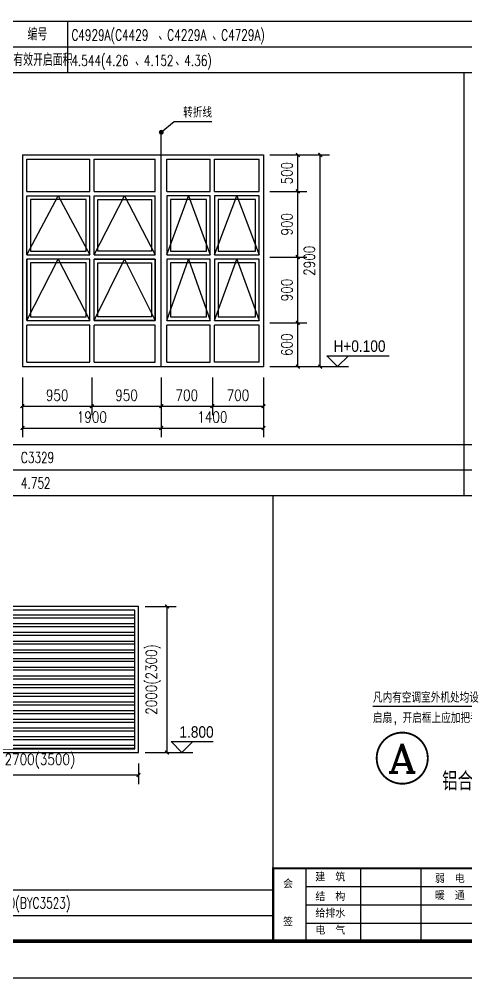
# Model space of a CAD drawing. Extents: x 718358 to 1668613, y -348838 to -159582.
# Drawn here: x 949036 to 955151, y -267041 to -253913 of the extents above; entities that cross this region are included whole.
import ezdxf
from ezdxf.enums import TextEntityAlignment as Align

# ---------------------------------------------------------------- set-up
doc = ezdxf.new("R2010")
doc.units = 0
doc.header["$LTSCALE"] = 1000
for name, color, linetype in [('建--门窗线', 4, 'Continuous'), ('建-图框', 4, 'Continuous'), ('建-墙体', 2, 'Continuous'), ('建-尺寸', 73, 'Continuous'), ('建-引出', 3, 'Continuous'), ('建-标高', 3, 'Continuous'), ('建-符号说明', 7, 'Continuous'), ('建-索引', 3, 'Continuous'), ('建-表格', 7, 'Continuous')]:
    doc.layers.add(name, color=color, linetype=linetype)
doc.styles.add('_TCH_DIM', font='gt单线西文.shx', dxfattribs={"width": 0.8, "bigfont": 'gt单线中文.shx'})
doc.styles.add('_TCH_LABEL', font='COMPLEX', dxfattribs={"bigfont": 'GBCBIG'})
doc.styles.add('_TCH_WDTABLE', font='SIMPLEX', dxfattribs={"bigfont": 'GBCBIG'})
doc.styles.add('DIM_FONT', font='SIMPLEX.shx', dxfattribs={"width": 0.8, "bigfont": 'GBCBIG.shx'})
doc.styles.add('单线字', font='', dxfattribs={"width": 0.7})
doc.styles.add('图框', font='')
doc.styles.get('单线字').set_extended_font_data('SimSun')
doc.styles.get('图框').set_extended_font_data('SimSun')
doc.dimstyles.new('DIMN50', dxfattribs={"dimscale": 0.5, "dimtxt": 300, "dimasz": 100, "dimexe": 250, "dimexo": 300, "dimgap": 150, "dimtad": 1, "dimdec": 0, "dimzin": 0, "dimdsep": 46, "dimtxsty": 'DIM_FONT', "dimblk": 'ARCHTICK', "dimcen": 0.09, "dimdle": 1, "dimclrt": 7, "dimazin": 2, "dimtfac": 1, "dimtdec": 0, "dimtix": 1, "dimtmove": 2, "dimatfit": 3, "dimldrblk": 'ARCHTICK', "dimfxl": 1, "dimtolj": 1, "dimtzin": 0, "dimarcsym": 0})

# ---------------------------------------------------------------- blocks, each defined once
blk = doc.blocks.new('_ArchTick')
at = {"color": 0, "linetype": 'ByBlock', "const_width": 0.4}
blk.add_lwpolyline([(-0.5, -0.5), (0.5, 0.5)], dxfattribs=at)
blk = doc.blocks.new('*D2573')
at = {"layer": 'Defpoints', "color": 0, "transparency": 16777216}
for p in [(952627, -255772), (953158, -255772), (952627, -258672)]:
    blk.add_point(p, dxfattribs=at)
at = {"layer": '建-尺寸', "color": 0, "lineweight": -2, "transparency": 16777216}
for p, q in [((952777, -255772), (953283, -255772)), ((953158, -258672), (953158, -255771)), ((952777, -258672), (953283, -258672))]:
    blk.add_line(p, q, dxfattribs=at)
at = {"layer": '建-尺寸', "color": 0, "lineweight": -2, "transparency": 16777216, "xscale": 50, "yscale": 50, "zscale": 50}
for p, rotation in [((953158, -255772), 90), ((953158, -258672), 270)]:
    blk.add_blockref('_ArchTick', p, dxfattribs=dict(at, rotation=rotation))
at = {"layer": '建-尺寸', "color": 7, "transparency": 16777216, "insert": (953008, -257222), "char_height": 150, "attachment_point": 5, "rotation": 90, "style": 'DIM_FONT'}
blk.add_mtext('\\A1;2900', dxfattribs=at)
blk = doc.blocks.new('*D2574')
at = {"layer": 'Defpoints', "color": 0, "transparency": 16777216}
for p in [(951681, -258672), (952381, -258672), (952381, -259213)]:
    blk.add_point(p, dxfattribs=at)
at = {"layer": '建-尺寸', "color": 0, "lineweight": -2, "transparency": 16777216}
for p, q in [((951681, -258822), (951681, -259338)), ((952381, -258822), (952381, -259338)), ((951681, -259213), (952382, -259213))]:
    blk.add_line(p, q, dxfattribs=at)
at = {"layer": '建-尺寸', "color": 0, "lineweight": -2, "transparency": 16777216, "xscale": 50, "yscale": 50, "zscale": 50, "rotation": 180}
blk.add_blockref('_ArchTick', (951681, -259213), dxfattribs=at)
at = {"layer": '建-尺寸', "color": 0, "lineweight": -2, "transparency": 16777216, "xscale": 50, "yscale": 50, "zscale": 50}
blk.add_blockref('_ArchTick', (952381, -259213), dxfattribs=at)
at = {"layer": '建-尺寸', "color": 7, "transparency": 16777216, "insert": (952031, -259063), "char_height": 150, "attachment_point": 5, "style": 'DIM_FONT'}
blk.add_mtext('\\A1;700', dxfattribs=at)
blk = doc.blocks.new('*D2575')
at = {"layer": 'Defpoints', "color": 0, "transparency": 16777216}
for p in [(950981, -258672), (951681, -258672), (951681, -259213)]:
    blk.add_point(p, dxfattribs=at)
at = {"layer": '建-尺寸', "color": 0, "lineweight": -2, "transparency": 16777216}
for p, q in [((950981, -258822), (950981, -259338)), ((951681, -258822), (951681, -259338)), ((950981, -259213), (951682, -259213))]:
    blk.add_line(p, q, dxfattribs=at)
at = {"layer": '建-尺寸', "color": 0, "lineweight": -2, "transparency": 16777216, "xscale": 50, "yscale": 50, "zscale": 50, "rotation": 180}
blk.add_blockref('_ArchTick', (950981, -259213), dxfattribs=at)
at = {"layer": '建-尺寸', "color": 0, "lineweight": -2, "transparency": 16777216, "xscale": 50, "yscale": 50, "zscale": 50}
blk.add_blockref('_ArchTick', (951681, -259213), dxfattribs=at)
at = {"layer": '建-尺寸', "color": 7, "transparency": 16777216, "insert": (951331, -259063), "char_height": 150, "attachment_point": 5, "style": 'DIM_FONT'}
blk.add_mtext('\\A1;700', dxfattribs=at)
blk = doc.blocks.new('*D2576')
at = {"layer": 'Defpoints', "color": 0, "transparency": 16777216}
for p in [(950031, -258672), (950981, -258672), (950981, -259213)]:
    blk.add_point(p, dxfattribs=at)
at = {"layer": '建-尺寸', "color": 0, "lineweight": -2, "transparency": 16777216}
for p, q in [((950031, -258822), (950031, -259338)), ((950981, -258822), (950981, -259338)), ((950031, -259213), (950982, -259213))]:
    blk.add_line(p, q, dxfattribs=at)
at = {"layer": '建-尺寸', "color": 0, "lineweight": -2, "transparency": 16777216, "xscale": 50, "yscale": 50, "zscale": 50, "rotation": 180}
blk.add_blockref('_ArchTick', (950031, -259213), dxfattribs=at)
at = {"layer": '建-尺寸', "color": 0, "lineweight": -2, "transparency": 16777216, "xscale": 50, "yscale": 50, "zscale": 50}
blk.add_blockref('_ArchTick', (950981, -259213), dxfattribs=at)
at = {"layer": '建-尺寸', "color": 7, "transparency": 16777216, "insert": (950506, -259063), "char_height": 150, "attachment_point": 5, "style": 'DIM_FONT'}
blk.add_mtext('\\A1;950', dxfattribs=at)
blk = doc.blocks.new('*D2577')
at = {"layer": 'Defpoints', "color": 0, "transparency": 16777216}
for p in [(949081, -258672), (950031, -258672), (950031, -259213)]:
    blk.add_point(p, dxfattribs=at)
at = {"layer": '建-尺寸', "color": 0, "lineweight": -2, "transparency": 16777216}
for p, q in [((949081, -258822), (949081, -259338)), ((950031, -258822), (950031, -259338)), ((949081, -259213), (950032, -259213))]:
    blk.add_line(p, q, dxfattribs=at)
at = {"layer": '建-尺寸', "color": 0, "lineweight": -2, "transparency": 16777216, "xscale": 50, "yscale": 50, "zscale": 50, "rotation": 180}
blk.add_blockref('_ArchTick', (949081, -259213), dxfattribs=at)
at = {"layer": '建-尺寸', "color": 0, "lineweight": -2, "transparency": 16777216, "xscale": 50, "yscale": 50, "zscale": 50}
blk.add_blockref('_ArchTick', (950031, -259213), dxfattribs=at)
at = {"layer": '建-尺寸', "color": 7, "transparency": 16777216, "insert": (949556, -259063), "char_height": 150, "attachment_point": 5, "style": 'DIM_FONT'}
blk.add_mtext('\\A1;950', dxfattribs=at)
blk = doc.blocks.new('*D2578')
at = {"layer": 'Defpoints', "color": 0, "transparency": 16777216}
for p in [(950981, -258999), (952381, -258999), (952381, -259512)]:
    blk.add_point(p, dxfattribs=at)
at = {"layer": '建-尺寸', "color": 0, "lineweight": -2, "transparency": 16777216}
for p, q in [((950981, -259149), (950981, -259637)), ((952381, -259149), (952381, -259637)), ((950981, -259512), (952382, -259512))]:
    blk.add_line(p, q, dxfattribs=at)
at = {"layer": '建-尺寸', "color": 0, "lineweight": -2, "transparency": 16777216, "xscale": 50, "yscale": 50, "zscale": 50, "rotation": 180}
blk.add_blockref('_ArchTick', (950981, -259512), dxfattribs=at)
at = {"layer": '建-尺寸', "color": 0, "lineweight": -2, "transparency": 16777216, "xscale": 50, "yscale": 50, "zscale": 50}
blk.add_blockref('_ArchTick', (952381, -259512), dxfattribs=at)
at = {"layer": '建-尺寸', "color": 7, "transparency": 16777216, "insert": (951681, -259362), "char_height": 150, "attachment_point": 5, "style": 'DIM_FONT'}
blk.add_mtext('\\A1;1400', dxfattribs=at)
blk = doc.blocks.new('*D2579')
at = {"layer": 'Defpoints', "color": 0, "transparency": 16777216}
for p in [(949081, -258999), (950981, -258999), (950981, -259512)]:
    blk.add_point(p, dxfattribs=at)
at = {"layer": '建-尺寸', "color": 0, "lineweight": -2, "transparency": 16777216}
for p, q in [((949081, -259149), (949081, -259637)), ((950981, -259149), (950981, -259637)), ((949081, -259512), (950982, -259512))]:
    blk.add_line(p, q, dxfattribs=at)
at = {"layer": '建-尺寸', "color": 0, "lineweight": -2, "transparency": 16777216, "xscale": 50, "yscale": 50, "zscale": 50, "rotation": 180}
blk.add_blockref('_ArchTick', (949081, -259512), dxfattribs=at)
at = {"layer": '建-尺寸', "color": 0, "lineweight": -2, "transparency": 16777216, "xscale": 50, "yscale": 50, "zscale": 50}
blk.add_blockref('_ArchTick', (950981, -259512), dxfattribs=at)
at = {"layer": '建-尺寸', "color": 7, "transparency": 16777216, "insert": (950031, -259362), "char_height": 150, "attachment_point": 5, "style": 'DIM_FONT'}
blk.add_mtext('\\A1;1900', dxfattribs=at)
blk = doc.blocks.new('*D2627')
at = {"layer": 'Defpoints', "color": 0, "transparency": 16777216}
for p in [(952320, -258072), (952851, -258072), (952320, -258672)]:
    blk.add_point(p, dxfattribs=at)
at = {"layer": '建-尺寸', "color": 0, "lineweight": -2, "transparency": 16777216}
for p, q in [((952470, -258072), (952976, -258072)), ((952851, -258672), (952851, -258071)), ((952470, -258672), (952976, -258672))]:
    blk.add_line(p, q, dxfattribs=at)
at = {"layer": '建-尺寸', "color": 0, "lineweight": -2, "transparency": 16777216, "xscale": 50, "yscale": 50, "zscale": 50}
for p, rotation in [((952851, -258072), 90), ((952851, -258672), 270)]:
    blk.add_blockref('_ArchTick', p, dxfattribs=dict(at, rotation=rotation))
at = {"layer": '建-尺寸', "color": 7, "transparency": 16777216, "insert": (952701, -258372), "char_height": 150, "attachment_point": 5, "rotation": 90, "style": 'DIM_FONT'}
blk.add_mtext('\\A1;600', dxfattribs=at)
blk = doc.blocks.new('*D2628')
at = {"layer": 'Defpoints', "color": 0, "transparency": 16777216}
for p in [(952320, -257172), (952851, -257172), (952320, -258072)]:
    blk.add_point(p, dxfattribs=at)
at = {"layer": '建-尺寸', "color": 0, "lineweight": -2, "transparency": 16777216}
for p, q in [((952470, -257172), (952976, -257172)), ((952851, -258072), (952851, -257171)), ((952470, -258072), (952976, -258072))]:
    blk.add_line(p, q, dxfattribs=at)
at = {"layer": '建-尺寸', "color": 0, "lineweight": -2, "transparency": 16777216, "xscale": 50, "yscale": 50, "zscale": 50}
for p, rotation in [((952851, -257172), 90), ((952851, -258072), 270)]:
    blk.add_blockref('_ArchTick', p, dxfattribs=dict(at, rotation=rotation))
at = {"layer": '建-尺寸', "color": 7, "transparency": 16777216, "insert": (952701, -257622), "char_height": 150, "attachment_point": 5, "rotation": 90, "style": 'DIM_FONT'}
blk.add_mtext('\\A1;900', dxfattribs=at)
blk = doc.blocks.new('*D2629')
at = {"layer": 'Defpoints', "color": 0, "transparency": 16777216}
for p in [(952320, -256272), (952851, -256272), (952320, -257172)]:
    blk.add_point(p, dxfattribs=at)
at = {"layer": '建-尺寸', "color": 0, "lineweight": -2, "transparency": 16777216}
for p, q in [((952470, -256272), (952976, -256272)), ((952851, -257172), (952851, -256271)), ((952470, -257172), (952976, -257172))]:
    blk.add_line(p, q, dxfattribs=at)
at = {"layer": '建-尺寸', "color": 0, "lineweight": -2, "transparency": 16777216, "xscale": 50, "yscale": 50, "zscale": 50}
for p, rotation in [((952851, -256272), 90), ((952851, -257172), 270)]:
    blk.add_blockref('_ArchTick', p, dxfattribs=dict(at, rotation=rotation))
at = {"layer": '建-尺寸', "color": 7, "transparency": 16777216, "insert": (952701, -256722), "char_height": 150, "attachment_point": 5, "rotation": 90, "style": 'DIM_FONT'}
blk.add_mtext('\\A1;900', dxfattribs=at)
blk = doc.blocks.new('*D2630')
at = {"layer": 'Defpoints', "color": 0, "transparency": 16777216}
for p in [(952320, -255772), (952851, -255772), (952320, -256272)]:
    blk.add_point(p, dxfattribs=at)
at = {"layer": '建-尺寸', "color": 0, "lineweight": -2, "transparency": 16777216}
for p, q in [((952470, -255772), (952976, -255772)), ((952851, -256272), (952851, -255771)), ((952470, -256272), (952976, -256272))]:
    blk.add_line(p, q, dxfattribs=at)
at = {"layer": '建-尺寸', "color": 0, "lineweight": -2, "transparency": 16777216, "xscale": 50, "yscale": 50, "zscale": 50}
for p, rotation in [((952851, -255772), 90), ((952851, -256272), 270)]:
    blk.add_blockref('_ArchTick', p, dxfattribs=dict(at, rotation=rotation))
at = {"layer": '建-尺寸', "color": 7, "transparency": 16777216, "insert": (952701, -256022), "char_height": 150, "attachment_point": 5, "rotation": 90, "style": 'DIM_FONT'}
blk.add_mtext('\\A1;500', dxfattribs=at)
blk = doc.blocks.new('*D3412')
at = {"layer": 'Defpoints', "color": 0, "transparency": 16777216}
for p in [(947970, -263956), (950670, -263956), (950670, -264263)]:
    blk.add_point(p, dxfattribs=at)
at = {"layer": '建-尺寸', "color": 0, "lineweight": -2, "transparency": 16777216}
for p, q in [((947970, -264106), (947970, -264388)), ((950670, -264106), (950670, -264388)), ((947969, -264263), (950670, -264263))]:
    blk.add_line(p, q, dxfattribs=at)
at = {"layer": '建-尺寸', "color": 0, "lineweight": -2, "transparency": 16777216, "xscale": 50, "yscale": 50, "zscale": 50, "rotation": 180}
blk.add_blockref('_ArchTick', (947970, -264263), dxfattribs=at)
at = {"layer": '建-尺寸', "color": 0, "lineweight": -2, "transparency": 16777216, "xscale": 50, "yscale": 50, "zscale": 50}
blk.add_blockref('_ArchTick', (950670, -264263), dxfattribs=at)
at = {"layer": '建-尺寸', "color": 7, "transparency": 16777216, "insert": (949320, -264074), "char_height": 150, "attachment_point": 5, "style": 'DIM_FONT'}
blk.add_mtext('\\A1;2700(3500)', dxfattribs=at)
blk = doc.blocks.new('*D3413')
at = {"layer": 'Defpoints', "color": 0, "transparency": 16777216}
for p in [(950611, -261956), (951060, -261956), (950611, -263956)]:
    blk.add_point(p, dxfattribs=at)
at = {"layer": '建-尺寸', "color": 0, "lineweight": -2, "transparency": 16777216}
for p, q in [((950761, -261956), (951185, -261956)), ((951060, -263956), (951060, -261955)), ((950761, -263956), (951185, -263956))]:
    blk.add_line(p, q, dxfattribs=at)
at = {"layer": '建-尺寸', "color": 0, "lineweight": -2, "transparency": 16777216, "xscale": 50, "yscale": 50, "zscale": 50}
for p, rotation in [((951060, -261956), 90), ((951060, -263956), 270)]:
    blk.add_blockref('_ArchTick', p, dxfattribs=dict(at, rotation=rotation))
at = {"layer": '建-尺寸', "color": 7, "transparency": 16777216, "insert": (950871, -262956), "char_height": 150, "attachment_point": 5, "rotation": 90, "style": 'DIM_FONT'}
blk.add_mtext('\\A1;2000(2300)', dxfattribs=at)

msp = doc.modelspace()

# ---------------------------------------------------------------- hatches: boundary and pattern name
at = {"layer": '建--门窗线'}
h = msp.add_hatch(dxfattribs=at)
h.set_pattern_fill('ANSI32', color=256, scale=25, angle=135, style=0)
h.set_pattern_definition([(180, (496630.87, -179601.08), (-7e-15, -119.0625), []), (180, (496591.18, -179561.39), (-7e-15, -119.0625), [])])
h.paths.add_polyline_path([(950619.8, -262005.8), (948019.8, -262005.8), (948019.8, -263905.8), (950619.8, -263905.8)])

# ---------------------------------------------------------------- linework, layer by layer
for p, q in [((949141.4, -256271.7), (949141.4, -255831.7)), ((949141.4, -255831.7), (950001.4, -255831.7)), ((950001.4, -256271.7), (950001.4, -255831.7)), ((950061.4, -256271.7), (950061.4, -255831.7)), ((950061.4, -255831.7), (950896.4, -255831.7)), ((950896.4, -256271.7), (950896.4, -255831.7)), ((951056.4, -255831.7), (951651.4, -255831.7)), ((951056.4, -256271.7), (951056.4, -255831.7)), ((951651.4, -256271.7), (951651.4, -255831.7)), ((951711.4, -256271.7), (951711.4, -255831.7)), ((951711.4, -255831.7), (952321.4, -255831.7)), ((952321.4, -256271.7), (952321.4, -255831.7)), ((949141.4, -256271.7), (950001.4, -256271.7)), ((949141.4, -257141.7), (949141.4, -256331.7)), ((949141.4, -256331.7), (950001.4, -256331.7)), ((950001.4, -257141.7), (950001.4, -256331.7)), ((950061.4, -256271.7), (950896.4, -256271.7)), ((950061.4, -257141.7), (950061.4, -256331.7)), ((950061.4, -256331.7), (950896.4, -256331.7)), ((950896.4, -257141.7), (950896.4, -256331.7)), ((951056.4, -256271.7), (951651.4, -256271.7)), ((951711.4, -256271.7), (952321.4, -256271.7)), ((949141.4, -257141.7), (950001.4, -257141.7)), ((950061.4, -257141.7), (950896.4, -257141.7)), ((949141.4, -258041.7), (949141.4, -257201.7)), ((950001.4, -257201.7), (949141.4, -257201.7)), ((950001.4, -258041.7), (950001.4, -257201.7)), ((950061.4, -258041.7), (950061.4, -257201.7)), ((950896.4, -257201.7), (950061.4, -257201.7)), ((950896.4, -258041.7), (950896.4, -257201.7)), ((949141.4, -258041.7), (950001.4, -258041.7)), ((950061.4, -258041.7), (950896.4, -258041.7)), ((949141.4, -258611.7), (949141.4, -258101.7)), ((950001.4, -258101.7), (949141.4, -258101.7)), ((950001.4, -258611.7), (950001.4, -258101.7)), ((950061.4, -258611.7), (950061.4, -258101.7)), ((950896.4, -258101.7), (950061.4, -258101.7)), ((950896.4, -258611.7), (950896.4, -258101.7)), ((951056.4, -258611.7), (951056.4, -258101.7)), ((951651.4, -258101.7), (951056.4, -258101.7)), ((951651.4, -258611.7), (951651.4, -258101.7)), ((951711.4, -258611.7), (951711.4, -258101.7)), ((952321.4, -258101.7), (951711.4, -258101.7)), ((952321.4, -258611.7), (952321.4, -258101.7)), ((949141.4, -258611.7), (950001.4, -258611.7)), ((950061.4, -258611.7), (950896.4, -258611.7)), ((951056.4, -258611.7), (951651.4, -258611.7)), ((952321.4, -258611.7), (951711.4, -258611.7))]:
    msp.add_line(p, q, dxfattribs=at)
for points in [[(949141.4, -257141.7), (949571.4, -256331.7), (950001.4, -257141.7)], [(950061.4, -257141.7), (950478.9, -256331.7), (950896.4, -257141.7)], [(951056.4, -257141.7), (951353.9, -256331.7), (951651.4, -257141.7)], [(951711.4, -257141.7), (952016.4, -256331.7), (952321.4, -257141.7)], [(949141.4, -258041.7), (949571.4, -257201.7), (950001.4, -258041.7)], [(950061.4, -258041.7), (950478.9, -257201.7), (950896.4, -258041.7)], [(951056.4, -258041.7), (951353.9, -257201.7), (951651.4, -258041.7)], [(951711.4, -258041.7), (952016.4, -257201.7), (952321.4, -258041.7)]]:
    msp.add_lwpolyline(points, dxfattribs=at)
for points in [[(949191.4, -257091.7), (949951.4, -257091.7), (949951.4, -256381.7), (949191.4, -256381.7)], [(950111.4, -256381.7), (950846.4, -256381.7), (950846.4, -257091.7), (950111.4, -257091.7)], [(951651.4, -257141.7), (951651.4, -256331.7), (951056.4, -256331.7), (951056.4, -257141.7)], [(951601.4, -257091.7), (951601.4, -256381.7), (951106.4, -256381.7), (951106.4, -257091.7)], [(952321.4, -257141.7), (952321.4, -256331.7), (951711.4, -256331.7), (951711.4, -257141.7)], [(952271.4, -257091.7), (952271.4, -256381.7), (951761.4, -256381.7), (951761.4, -257091.7)], [(949141.4, -258041.7), (950001.4, -258041.7), (950001.4, -257201.7), (949141.4, -257201.7)], [(949191.4, -257991.7), (949951.4, -257991.7), (949951.4, -257251.7), (949191.4, -257251.7)], [(950061.4, -257201.7), (950896.4, -257201.7), (950896.4, -258041.7), (950061.4, -258041.7)], [(950111.4, -257251.7), (950846.4, -257251.7), (950846.4, -257991.7), (950111.4, -257991.7)], [(951056.4, -257201.7), (951056.4, -258041.7), (951651.4, -258041.7), (951651.4, -257201.7)], [(951106.4, -257251.7), (951106.4, -257991.7), (951601.4, -257991.7), (951601.4, -257251.7)], [(951711.4, -257201.7), (951711.4, -258041.7), (952321.4, -258041.7), (952321.4, -257201.7)], [(951761.4, -257251.7), (951761.4, -257991.7), (952271.4, -257991.7), (952271.4, -257251.7)], [(948019.8, -263905.8), (950619.8, -263905.8), (950619.8, -262005.8), (948019.8, -262005.8)]]:
    msp.add_lwpolyline(points, close=True, dxfattribs=at)
at = {"layer": '建-图框'}
for p, q in [((952512.8, -265541.4), (952512.8, -266541.4)), ((952512.8, -265541.4), (965112.8, -265541.4)), ((952962.8, -265541.4), (952962.8, -266541.4)), ((953712.8, -266541.4), (953712.8, -265541.4)), ((954537.8, -266541.4), (954537.8, -265541.4)), ((952962.8, -265791.4), (956112.8, -265791.4)), ((952962.8, -266041.4), (956112.8, -266041.4)), ((952962.8, -266291.4), (956112.8, -266291.4)), ((952512.8, -266541.4), (965112.8, -266541.4))]:
    msp.add_line(p, q, dxfattribs=at)
msp.add_lwpolyline([(923562.8, -267041.4), (965612.8, -267041.4), (965612.8, -237341.4), (923562.8, -237341.4)], close=True, dxfattribs=at)
for points, const_width in [([(924812.8, -266541.4), (965112.8, -266541.4), (965112.8, -237841.4), (924812.8, -237841.4)], 50), ([(952512.8, -265541.4), (952512.8, -266541.4), (965112.8, -266541.4), (965112.8, -264541.4), (956112.8, -264541.4), (956112.8, -265541.4)], 30)]:
    msp.add_lwpolyline(points, close=True, dxfattribs=dict(at, const_width=const_width))
at = {"layer": '建-墙体'}
for p, q in [((949081.4, -255771.7), (949081.4, -258671.7)), ((949081.4, -255771.7), (952381.4, -255771.7)), ((950981.4, -258671.7), (950981.4, -255771.7)), ((952381.4, -255771.7), (952381.4, -258671.7)), ((949081.4, -258671.7), (952381.4, -258671.7))]:
    msp.add_line(p, q, dxfattribs=at)
msp.add_lwpolyline([(947969.8, -263955.8), (950669.8, -263955.8), (950669.8, -261955.8), (947969.8, -261955.8)], close=True, dxfattribs=at)
at = {"layer": '建-引出'}
for p, q in [((950981.4, -255462), (951159, -255313.2)), ((951159, -255313.2), (951672.3, -255313.2)), ((956296.2, -263325.7), (953879.2, -263325.7))]:
    msp.add_line(p, q, dxfattribs=at)
at = {"layer": '建-引出', "const_width": 33.3}
msp.add_lwpolyline([(950968.6, -255472.7, 1), (950994.2, -255451.3, 1)], format="xyb", close=True, dxfattribs=at)
at = {"layer": '建-标高'}
for p, q in [((953396.1, -258671.7), (953246.1, -258521.7)), ((953246.1, -258521.7), (954100.3, -258521.7)), ((953396.1, -258671.7), (953546.1, -258521.7)), ((953046.1, -258671.7), (953546.1, -258671.7)), ((951265.1, -263955.8), (951115.1, -263805.8)), ((951115.1, -263805.8), (951690.3, -263805.8)), ((951265.1, -263955.8), (951415.1, -263805.8)), ((950915.1, -263955.8), (951415.1, -263955.8))]:
    msp.add_line(p, q, dxfattribs=at)
at = {"layer": '建-索引', "const_width": 25}
msp.add_lwpolyline([(954630.3, -264033.3, 1), (953930.3, -264033.3, 1)], format="xyb", close=True, dxfattribs=at)
at = {"layer": '建-表格'}
for p, q in [((924812.8, -253941.4), (965112.8, -253941.4)), ((949698.8, -253941.4), (949698.8, -254641.4)), ((924812.8, -254291.4), (965112.8, -254291.4)), ((924812.8, -254641.4), (965112.8, -254641.4)), ((955129.4, -260441.4), (955129.4, -254641.4)), ((950981.4, -255771.7), (950981.4, -255458.1)), ((959674.8, -259741.4), (924812.8, -259741.4)), ((959674.8, -260091.4), (924812.8, -260091.4)), ((959674.8, -260441.4), (924812.8, -260441.4)), ((952512.8, -266541.4), (952512.8, -260441.4)), ((952512.8, -266552.9), (952512.8, -260441.4)), ((952512.8, -265841.4), (924812.8, -265841.4)), ((952512.8, -266191.4), (924812.8, -266191.4)), ((957862.8, -266541.4), (924812.8, -266541.4))]:
    msp.add_line(p, q, dxfattribs=at)

# ---------------------------------------------------------------- texts
at = {"layer": '建-图框', "style": '图框', "oblique": 360, "width": 0.9442}
for s, height, p in [('会', 106, (952648.8, -265802.4)), ('建  筑', 105.98, (953091.6, -265709.5)), ('弱  电', 105.98, (954727.3, -265730.4)), ('暖  通', 105.98, (954727.3, -265962.1)), ('结  构', 105.98, (953091.6, -265978)), ('给排水', 105.98, (953091.6, -266204.7)), ('签', 106, (952648.8, -266323.4)), ('电  气', 105.98, (953091.6, -266437.6))]:
    msp.add_text(s, height=height, rotation=0, dxfattribs=at).set_placement(p)
at = {"layer": '建-引出', "style": '_TCH_DIM'}
for s, height, width, p in [('转折线', 143.31, 0.8, (951280.9, -255260.7)), ('凡内有空调室外机处均设', 143.307, 0.8, (953879.2, -263273.2)), ('启扇', 143.31, 0.8, (953879.2, -263553.2)), ('开启框上应加把手及门栓', 143.307, 0.8, (954285.9, -263553.2)), (',', 157.5, 0.888889, (954159.2, -263553.2))]:
    msp.add_text(s, height=height, dxfattribs=dict(at, width=width)).set_placement(p)
at = {"layer": '建-标高', "style": '_TCH_DIM', "width": 0.888889}
msp.add_text('1.800', height=157.5, dxfattribs=at).set_placement((951230, -263753.3))
at = {"layer": '建-符号说明'}
for s, height, style, width, p in [('H+0.100', 157.5, '_TCH_DIM', 0.888889, (953338.6, -258469.2)), ('铝合金百页', 221.1, '单线字', 0.7, (954827.6, -264451.6))]:
    msp.add_text(s, height=height, dxfattribs=dict(at, style=style, width=width)).set_placement(p)
at = {"layer": '建-符号说明', "style": '_TCH_LABEL', "width": 1.166667}
msp.add_text('A', height=396, dxfattribs=at).set_placement((954082.3, -264231.3), (954478.3, -264231.3), align=Align.FIT)
at = {"layer": '建-表格', "style": '_TCH_WDTABLE'}
for s, height, p in [('编号', 168.79, (949151.6, -254203.9)), ('、', 168.8, (950941.7, -254203.9)), ('、', 168.8, (951679.5, -254203.9)), ('有效开启面积', 168.79, (948955.9, -254553.9)), ('、', 168.8, (950621.7, -254553.9)), ('、', 168.8, (951174.5, -254553.9))]:
    msp.add_text(s, height=height, dxfattribs=at).set_placement(p)
at = {"layer": '建-表格', "style": '_TCH_WDTABLE', "width": 0.705882}
for s, p in [('C4929A(C4429', (949751.7, -254203.9)), ('C4729A)', (951802.4, -254203.9)), ('C4229A', (951064.5, -254203.9)), ('4.544(4.26', (949751.7, -254553.9)), ('4.152', (950744.5, -254553.9)), ('4.36)', (951297.4, -254553.9)), ('C3329', (949061, -259990.8)), ('4.752', (949061, -260340.8)), ('BYC2720(BYC3523)', (948352.3, -266091.2))]:
    msp.add_text(s, height=148.75, dxfattribs=at).set_placement(p)

# ---------------------------------------------------------------- dimensions: what is measured, and where the dimension line sits
at = {"layer": '建-尺寸'}
for p1, p2, distance, picture, middle in [((952320.2, -256271.7), (952320.2, -255771.7), -531.2, '*D2630', (952701.4, -256021.7)), ((952627.1, -258671.7), (952627.1, -255771.7), -531.2, '*D2573', (953008.3, -257221.7)), ((952320.2, -257171.7), (952320.2, -256271.7), -531.2, '*D2629', (952701.4, -256721.7)), ((952320.2, -258071.7), (952320.2, -257171.7), -531.2, '*D2628', (952701.4, -257621.7)), ((952320.2, -258671.7), (952320.2, -258071.7), -531.2, '*D2627', (952701.4, -258371.7)), ((949081.4, -258671.7), (950031.4, -258671.7), -541.3, '*D2577', (949556.4, -259063)), ((950031.4, -258671.7), (950981.4, -258671.7), -541.3, '*D2576', (950506.4, -259063)), ((950981.4, -258671.7), (951681.4, -258671.7), -541.3, '*D2575', (951331.4, -259063)), ((951681.4, -258671.7), (952381.4, -258671.7), -541.3, '*D2574', (952031.4, -259063)), ((949081.4, -258998.9), (950981.4, -258998.9), -513.2, '*D2579', (950031.4, -259362.1)), ((950981.4, -258998.9), (952381.4, -258998.9), -513.2, '*D2578', (951681.4, -259362.1))]:
    dim = msp.add_aligned_dim(p1=p1, p2=p2, distance=distance, dimstyle='DIMN50', dxfattribs=at)
    dim.commit()
    dim.dimension.update_dxf_attribs({"geometry": picture, "text_midpoint": middle})
for p1, p2, distance, text, picture, middle in [((950610.8, -263955.8), (950610.8, -261955.8), -449.6, '2000(2300)', '*D3413', (950871.1, -262955.8)), ((947969.8, -263955.8), (950669.8, -263955.8), -307.5, '2700(3500)', '*D3412', (949319.8, -264074))]:
    dim = msp.add_aligned_dim(p1=p1, p2=p2, distance=distance, text=text, dimstyle='DIMN50', dxfattribs=at)
    dim.commit()
    dim.dimension.update_dxf_attribs({"geometry": picture, "text_midpoint": middle})

doc.saveas('drawing.dxf')
